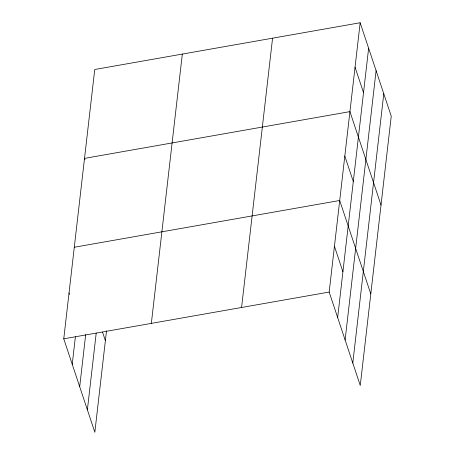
<?xml version="1.0" encoding="UTF-8"?>
<svg xmlns="http://www.w3.org/2000/svg" width="455" height="455" viewBox="0 0 455 455"><rect width="100%" height="100%" fill="white"/><g stroke="black" fill="none" stroke-linecap="round" stroke-linejoin="round"><path stroke-width="0.68" d="M106.51 330.813L94.839 432.25L63.757 338.81L94.742 69.507L360.161 22.75L391.243 116.19L360.258 385.493L329.17 292.053L360.161 22.75M72.231 364.29L75.394 336.825M79.693 386.716L85.688 334.596M87.377 409.824L96.215 333.054M151.344 323.38L182.33 54.077M241.582 307.483L272.573 38.18M337.65 317.539L368.635 48.236M345.112 339.965L376.097 70.661M352.796 363.067L383.781 93.764M74.29 247.247L339.709 200.49L370.791 293.93M63.757 338.81L329.17 292.053M355.048 67.186L363.522 92.666M381.017 205.063L349.935 111.623L84.516 158.374L84.966 159.716M344.822 156.054L353.296 181.539M334.442 246.274L342.916 271.754M102.523 332.11L105.378 340.687M69.023 293.026L69.473 294.368"/></g></svg>
